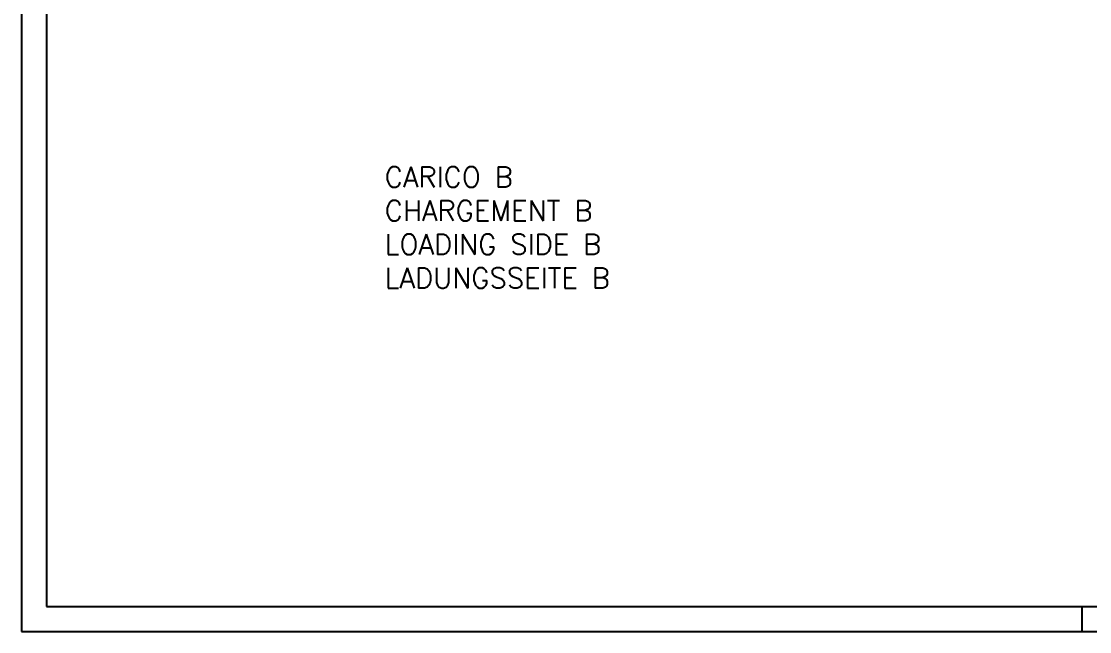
# Model space of a CAD drawing. Header units: inches. Extents: x -347369 to -260369, y 119522 to 149869.
# Drawn here: x -302369 to -281218, y 120169 to 132253 of the extents above; entities that cross this region are included whole.
import ezdxf

# ---------------------------------------------------------------- set-up
doc = ezdxf.new("R2010")
doc.units = ezdxf.units.IN
doc.header["$LTSCALE"] = 300
doc.layers.add('CARTIGLIO', color=7, linetype='Continuous')
doc.layers.add('TESTI', color=3, linetype='Continuous')
doc.styles.get("Standard").update_dxf_attribs({"font": 'romans.shx'})

msp = doc.modelspace()

# ---------------------------------------------------------------- linework, layer by layer
at = {"layer": 'CARTIGLIO', "color": 3, "linetype": 'Continuous'}
for p, q in [((-302368.627, 149868.925), (-302368.627, 120168.925)), ((-302368.627, 120168.925), (-260368.627, 120168.925))]:
    msp.add_line(p, q, dxfattribs=at)
at = {"layer": 'CARTIGLIO', "color": 2, "linetype": 'Continuous'}
for p, q in [((-301868.627, 149368.925), (-301868.627, 120668.925)), ((-301868.627, 120668.925), (-260868.627, 120668.925))]:
    msp.add_line(p, q, dxfattribs=at)
at = {"layer": 'CARTIGLIO', "color": 3}
for p, q in [((-302368.627, 120668.925), (-302368.627, 120168.925)), ((-302368.627, 120168.925), (-301868.627, 120168.925))]:
    msp.add_line(p, q, dxfattribs=at)
at = {"layer": 'CARTIGLIO', "color": 254, "linetype": 'Continuous'}
msp.add_line((-281368.627, 120168.925), (-281368.627, 120668.925), dxfattribs=at)

# ---------------------------------------------------------------- texts
at = {"layer": 'TESTI', "color": 3, "insert": (-295175.178, 129371.332), "char_height": 400, "width": 14757.42428, "attachment_point": 1}
msp.add_mtext('{\\C256;CARICO B\\PCHARGEMENT B\\PLOADING SIDE B\\PLADUNGSSEITE B}', dxfattribs=at)

doc.saveas('drawing.dxf')
